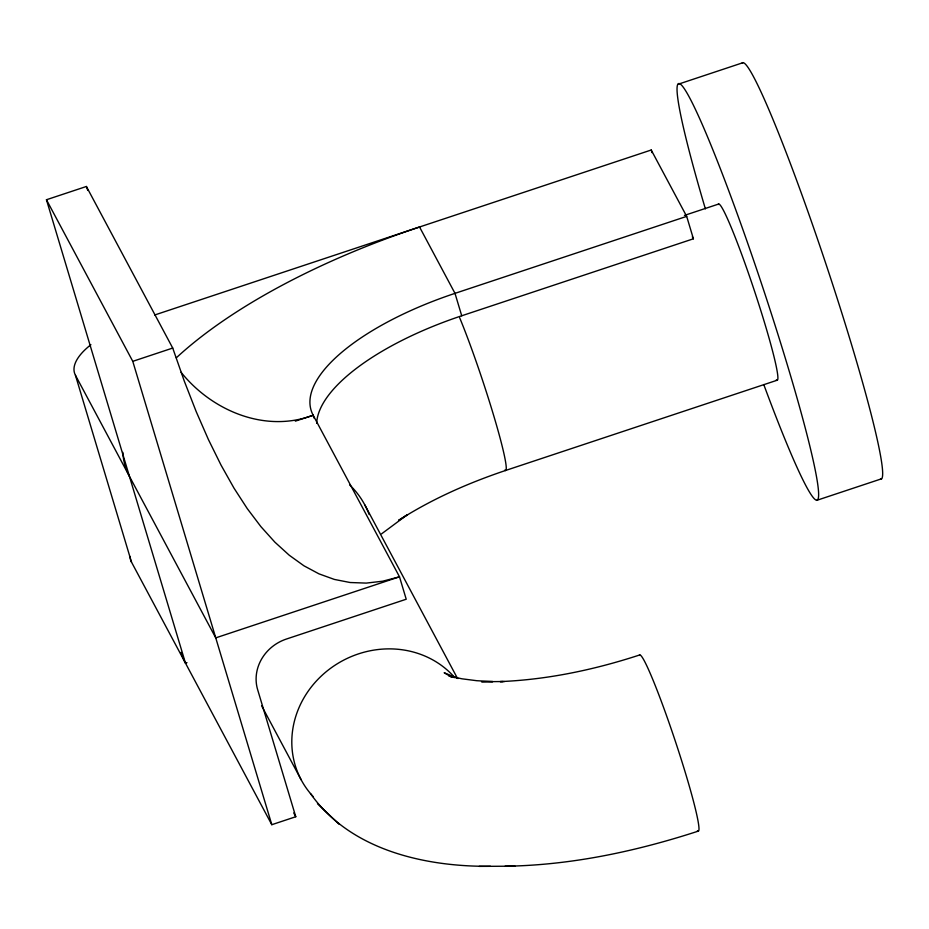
<?xml version="1.0" encoding="UTF-8"?>
<svg xmlns="http://www.w3.org/2000/svg" width="929" height="929" viewBox="0 0 929 929"><rect width="100%" height="100%" fill="white"/><g stroke="black" fill="none" stroke-linecap="round" stroke-linejoin="round"><path stroke-width="1.39" d="M381.587 533.838L407.413 514.666L398.553 520.403C431.776 499.094 468.123 483.068 505.481 470.504L777.097 380.251M186.961 662.621L185.463 663.12L46.45 199.747L86.397 186.485L172.724 348.061L184.267 381.041L196.17 411.547L208.41 439.545L221.009 465.057L233.957 488.073L247.253 508.604L260.898 526.638L274.891 542.176L289.244 555.228L303.934 565.796L318.984 573.855L334.382 579.429L350.14 582.518L366.235 583.098L382.69 581.206L399.493 576.804L406.217 599.228L286.387 639.047A42.2 38.902 -28.1 0 0 257.647 689.69L295.77 816.742L271.802 824.697L131.512 562.138L75.458 375.293A84.4 32.167 -16.7 0 1 90.914 344.694M678.24 84.214L743.212 62.615M154.713 314.989L651.217 150.01L686.682 216.376L693.406 238.799L461.725 315.779A185.661 70.743 -16.7 0 0 316.673 423.334M46.45 199.747L132.777 361.335L172.724 348.061M684.452 215.4L718.756 204.008M686.682 216.376L455.001 293.355A185.661 70.743 -16.7 0 0 313.166 415.228L295.329 421.151M816.556 500.406L881.516 478.818M639.826 654.922C594.676 669.704 547.715 679.668 500.162 681.596L504.377 681.561M698.178 831.165C635.831 851.428 570.812 865.294 505.062 866.246M75.458 375.293L215.749 637.863L399.493 576.804L313.154 415.228C265.218 433.367 211.882 410.734 181.097 372.32M310.46 793.529C350.128 850.174 425.029 866.896 490.454 866.304M502.833 681.549L481.512 681.7L492.788 681.607L476.716 680.702L461.992 678.809L449.009 676.022L454.258 677.543M479.19 866.385L514.921 866.165M458.148 678.507L444.167 672.759L451.32 676.939M317.463 803.678L339.259 824.383M692.326 236.767L693.406 238.799M364.807 504.9L457.509 678.414M261.63 705.785L301.159 779.791M293.738 812.956L295.77 816.742M86.397 186.485L87.779 190.433M651.217 150.01L652.007 152.611M461.725 315.779L455.001 293.355L419.548 226.99A379.752 144.715 -16.7 0 0 176.301 357.828M313.154 415.228L314.002 418.027M132.777 361.335L271.802 824.697M705.378 208.862A219.43 15.561 71.6 0 1 702.765 125.624A219.43 15.561 71.6 0 1 811.342 452.377A219.43 15.561 71.6 0 1 763.777 384.571M742.155 62.975A219.43 15.561 71.6 0 1 826.555 265.845A219.43 15.561 71.6 0 1 880.471 479.178M459.611 317.625A92.842 6.584 71.6 0 1 494.449 418.12A92.842 6.584 71.6 0 1 504.679 470.155M718.222 204.519A92.842 6.584 71.6 0 1 754.58 291.288A92.842 6.584 71.6 0 1 776.307 379.903M349.618 484.88A92.842 85.573 -28.1 0 1 369.127 514.492M313.317 796.745A92.842 85.573 -28.1 0 1 325.405 672.375A92.842 85.573 -28.1 0 1 454.78 677.613M639.303 655.444A92.842 6.584 71.6 0 1 675.662 742.201A92.842 6.584 71.6 0 1 697.377 830.816M129.433 476.275A379.752 144.715 -16.7 0 1 122.86 452.365M185.486 663.12A379.752 144.715 -16.7 0 1 181.085 652.355M131.512 562.138A84.4 32.167 -16.7 0 1 130.037 556.448"/></g></svg>
